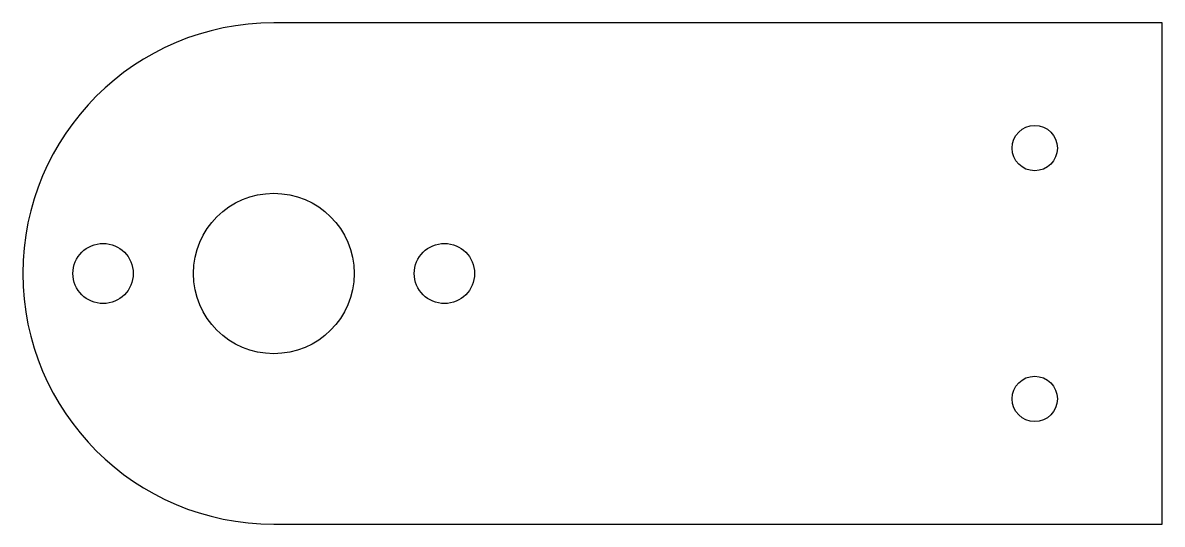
# Model space of a CAD drawing. Header units: inches. Extents: x -1.48 to 0.75, y -0.49 to 0.49.
import ezdxf

# ---------------------------------------------------------------- set-up
doc = ezdxf.new("R2010")
doc.units = ezdxf.units.IN
doc.header["$MEASUREMENT"] = 0

msp = doc.modelspace()

# ---------------------------------------------------------------- linework, layer by layer
msp.add_lwpolyline([(0.75, 0.4921), (-0.9921, 0.4921, 1), (-0.9921, -0.4921), (0.75, -0.4921)], format="xyb", close=True)
for centre, radius in [((0.5, 0.2461), 0.0445), ((-0.9921, 0), 0.1575), ((-1.3268, 0), 0.0591), ((-0.6575, 0), 0.0591), ((0.5, -0.2461), 0.0445)]:
    msp.add_circle(centre, radius)

doc.saveas('drawing.dxf')
